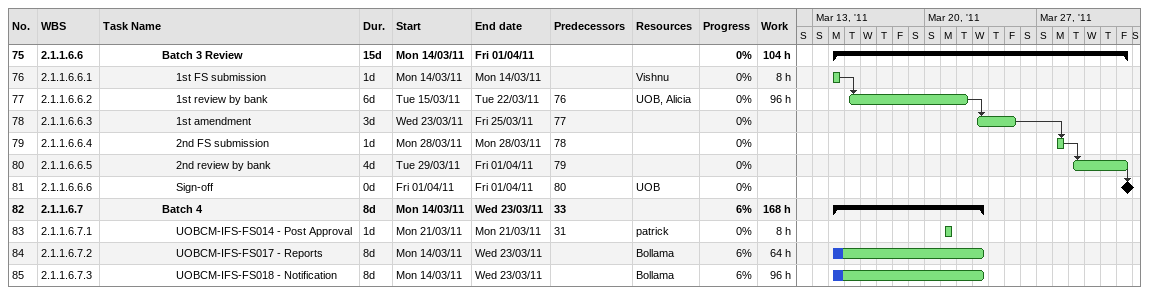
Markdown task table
| ID | WBS | Task | Duration | Start | Finish | Predecessors | Resources | % complete | Work (h) |
|---|---|---|---|---|---|---|---|---|---|
| 75 | 2.1.1.6.6 | **Batch 3 Review** | 15d | 2011-03-14 | 2011-04-01 |  |  | 0 | 104 |
| 76 | 2.1.1.6.6.1 | 1st FS submission | 1d | 2011-03-14 | 2011-03-14 |  | Vishnu | 0 | 8 |
| 77 | 2.1.1.6.6.2 | 1st review by bank | 6d | 2011-03-15 | 2011-03-22 | 76 | UOB, Alicia | 0 | 96 |
| 78 | 2.1.1.6.6.3 | 1st amendment | 3d | 2011-03-23 | 2011-03-25 | 77 |  | 0 |  |
| 79 | 2.1.1.6.6.4 | 2nd FS submission | 1d | 2011-03-28 | 2011-03-28 | 78 |  | 0 |  |
| 80 | 2.1.1.6.6.5 | 2nd review by bank | 4d | 2011-03-29 | 2011-04-01 | 79 |  | 0 |  |
| 81 | 2.1.1.6.6.6 | Sign-off | 0d | 2011-04-01 | 2011-04-01 | 80 | UOB | 0 |  |
| 82 | 2.1.1.6.7 | **Batch 4** | 8d | 2011-03-14 | 2011-03-23 | 33 |  | 6 | 168 |
| 83 | 2.1.1.6.7.1 | UOBCM-IFS-FS014 - Post Approval | 1d | 2011-03-21 | 2011-03-21 | 31 | patrick | 0 | 8 |
| 84 | 2.1.1.6.7.2 | UOBCM-IFS-FS017 - Reports | 8d | 2011-03-14 | 2011-03-23 |  | Bollama | 6 | 64 |
| 85 | 2.1.1.6.7.3 | UOBCM-IFS-FS018 - Notification | 8d | 2011-03-14 | 2011-03-23 |  | Bollama | 6 | 96 |
